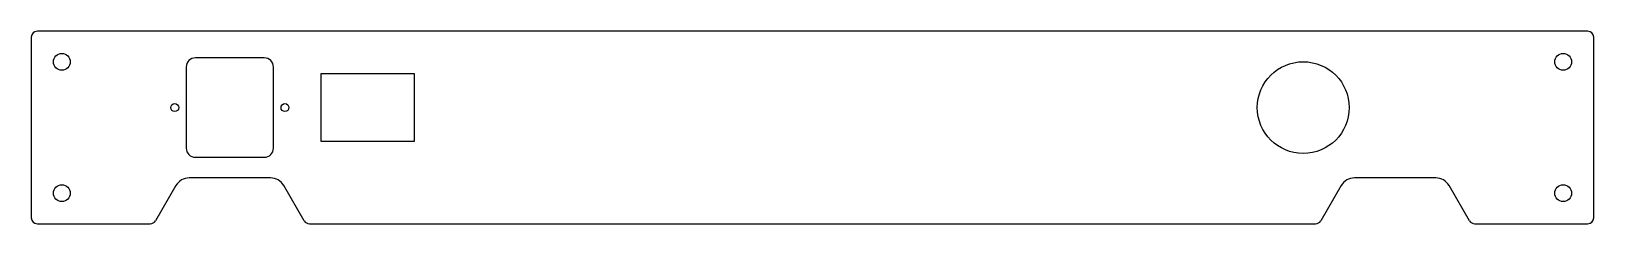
# Model space of a CAD drawing. Header units: millimetres. Extents: x -255 to 255, y -32 to 32.
import ezdxf

# ---------------------------------------------------------------- set-up
doc = ezdxf.new("R2010")
doc.units = ezdxf.units.MM

msp = doc.modelspace()

# ---------------------------------------------------------------- linework, layer by layer
at = {"color": 7, "linetype": 'Continuous', "lineweight": 25}
for p, q in [((253, 31.5), (-253, 31.5)), ((-255, 29.5), (-255, -29.5)), ((255, -29.5), (255, 29.5)), ((-178.93, 22.75), (-201.43, 22.75)), ((-204.43, 19.75), (-204.43, -6.75)), ((-175.93, -6.75), (-175.93, 19.75)), ((-160.43, 17.5), (-160.43, -4.5)), ((-129.93, 17.5), (-160.43, 17.5)), ((-129.93, -4.5), (-129.93, 17.5)), ((-160.43, -4.5), (-129.93, -4.5)), ((-201.43, -9.75), (-178.93, -9.75)), ((-207.79, -19), (-214.43, -30.5)), ((-176.9, -16.5), (-203.46, -16.5)), ((-165.93, -30.5), (-172.57, -19)), ((172.57, -19), (165.93, -30.5)), ((203.46, -16.5), (176.9, -16.5)), ((214.43, -30.5), (207.79, -19)), ((-253, -31.5), (-216.16, -31.5)), ((-164.2, -31.5), (164.2, -31.5)), ((216.16, -31.5), (253, -31.5))]:
    msp.add_line(p, q, dxfattribs=at)
for centre, radius in [((-245, 21.5), 2.75), ((160.18, 6.5), 15), ((245, 21.5), 2.75), ((-208.18, 6.5), 1.3), ((-172.18, 6.5), 1.3), ((-245, -21.5), 2.75), ((245, -21.5), 2.75)]:
    msp.add_circle(centre, radius, dxfattribs=at)
for centre, radius, start, end in [((-253, 29.5), 2, 90, 180), ((253, 29.5), 2, 0, 90), ((-201.43, 19.75), 3, 90, 180), ((-178.93, 19.75), 3, 0, 90), ((-201.43, -6.75), 3, 180, 270), ((-178.93, -6.75), 3, 270, 0), ((-203.46, -21.5), 5, 90, 150), ((-176.9, -21.5), 5, 30, 90), ((176.9, -21.5), 5, 90, 150), ((203.46, -21.5), 5, 30, 90), ((-253, -29.5), 2, 180, 270), ((-216.16, -29.5), 2, 270, 330), ((-164.2, -29.5), 2, 210, 270), ((164.2, -29.5), 2, 270, 330), ((216.16, -29.5), 2, 210, 270), ((253, -29.5), 2, 270, 0)]:
    msp.add_arc(centre, radius, start, end, dxfattribs=at)

doc.saveas('drawing.dxf')
